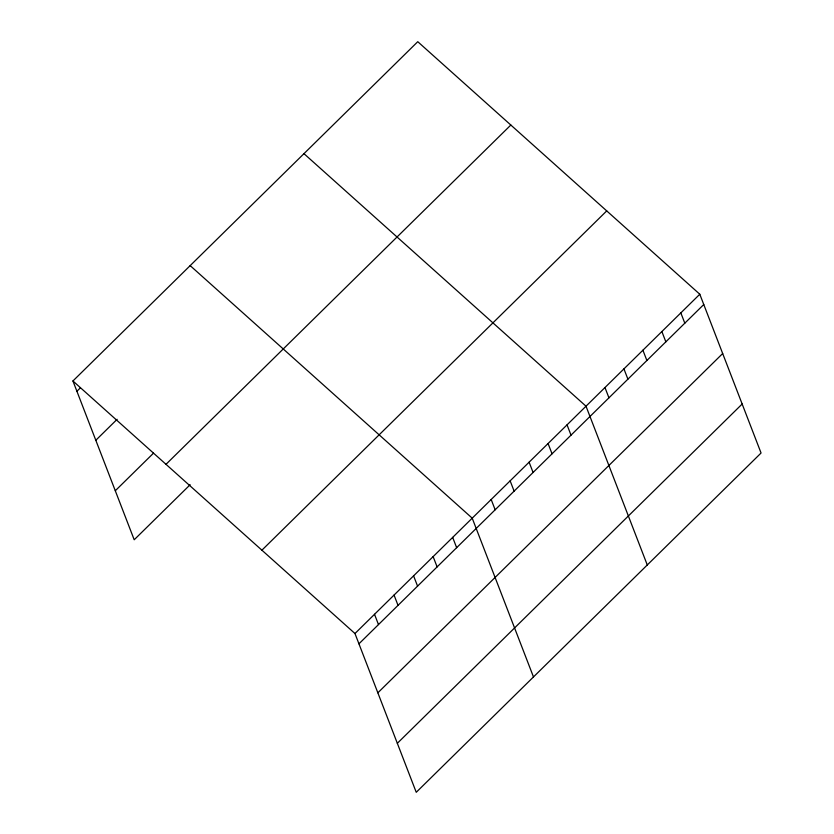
<?xml version="1.0" encoding="UTF-8"?>
<svg xmlns="http://www.w3.org/2000/svg" width="834" height="834" viewBox="0 0 834 834"><rect width="100%" height="100%" fill="white"/><g stroke="black" fill="none" stroke-linecap="round" stroke-linejoin="round"><path stroke-width="1.25" d="M72.933 380.982L417.761 41.7L699.799 294.235L761.067 453.018L416.239 792.3L354.971 633.527L72.933 380.982L134.201 539.765L190.152 484.71M76.905 391.271L80.45 387.779M95.806 440.279L117.125 419.304M115.29 490.757L153.487 453.185M166.008 464.319L510.835 125.037M261.897 550.19L606.725 210.898M354.971 633.527L699.799 294.235M358.943 643.817L703.771 304.525M377.854 692.814L722.682 353.533M397.328 743.303L742.166 404.01M303.962 153.665L586.01 406.2L647.278 564.983M190.173 265.629L472.211 518.164L533.479 676.947M680.836 312.896L684.808 323.185M661.873 331.557L665.845 341.846M642.91 350.217L646.882 360.507M623.936 368.878L627.908 379.168M604.973 387.539L608.945 397.828M567.047 424.86L571.019 435.15M548.074 443.521L552.045 453.811M529.11 462.182L533.082 472.471M510.147 480.843L514.119 491.132M491.184 499.503L495.156 509.793M452.674 537.388L456.646 547.688M433.138 556.622L437.11 566.911M413.591 575.846L417.563 586.135M394.055 595.069L398.026 605.359M374.518 614.293L378.48 624.583"/></g></svg>
